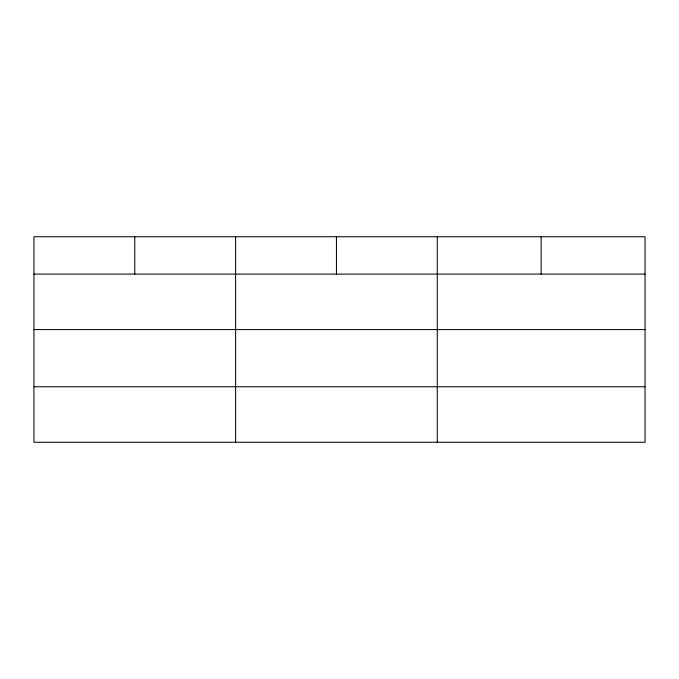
<?xml version="1.0" encoding="UTF-8"?>
<svg xmlns="http://www.w3.org/2000/svg" width="679" height="679" viewBox="0 0 679 679"><rect width="100%" height="100%" fill="white"/><g stroke="black" fill="none" stroke-linecap="round" stroke-linejoin="round"><path stroke-width="1.02" d="M645.05 329.587L645.05 236.742L33.95 236.742L33.95 442.258L645.05 442.258L645.05 329.587L33.95 329.587M33.95 274.095L645.05 274.095M33.95 386.767L645.05 386.767M541.163 236.742L541.163 274.095M437.276 236.742L437.276 442.258M336.445 236.742L336.445 274.095M235.613 236.742L235.613 442.258M134.782 236.742L134.782 274.095"/></g></svg>
